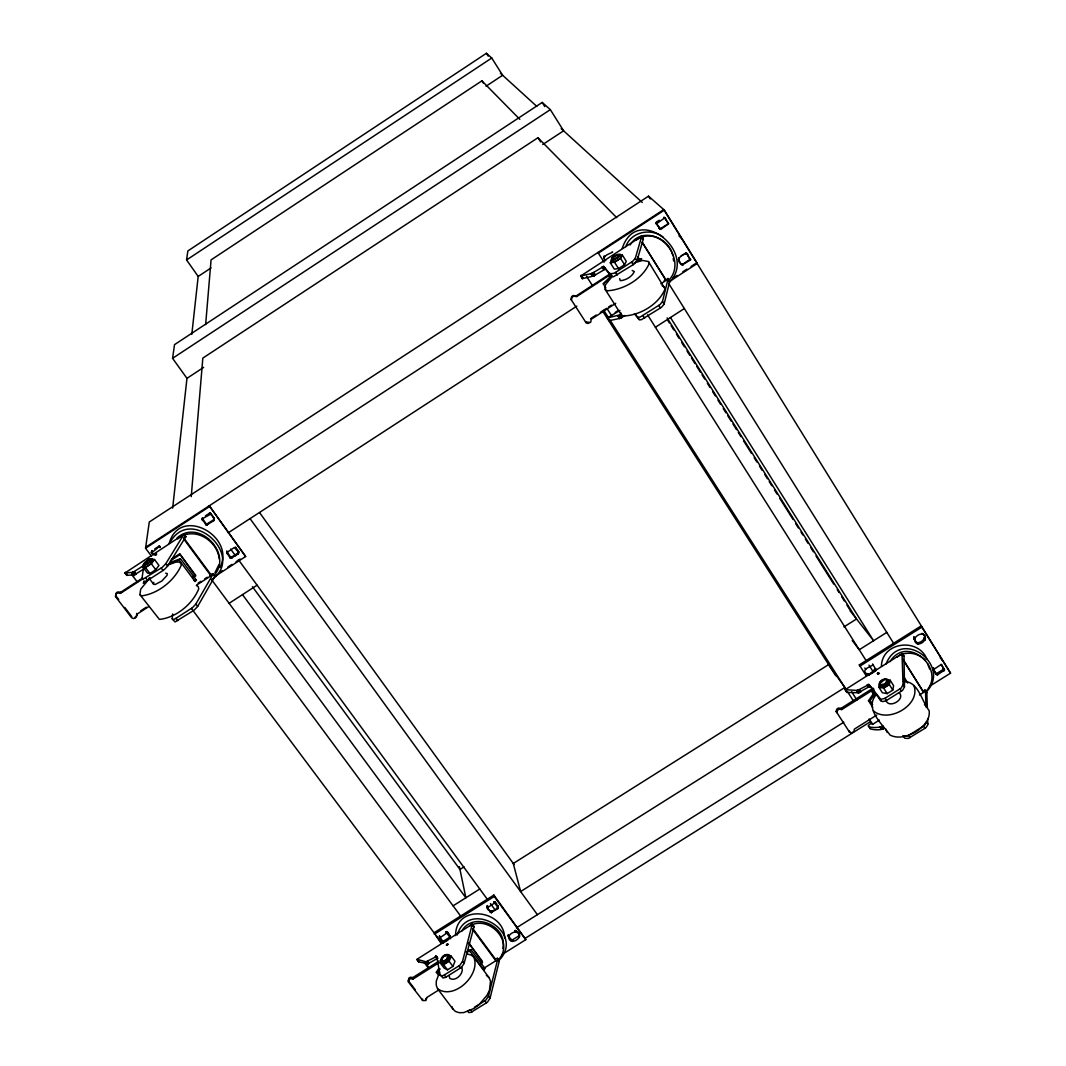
<?xml version="1.0" encoding="UTF-8"?>
<svg xmlns="http://www.w3.org/2000/svg" width="1066" height="1066" viewBox="0 0 1066 1066"><rect width="100%" height="100%" fill="white"/><g stroke="black" fill="none" stroke-linecap="round" stroke-linejoin="round"><path stroke-width="1.5" d="M245.633 556.519L209.282 505.777L245.633 556.519L215.412 576.133M439.965 974.537L441.071 975.816L443.336 975.563L458.793 965.969A4.61 2.199 -39.2 0 0 460.059 964.997L462.551 961.292L472.265 924.182L416.993 959.293L426.054 961.812L436.727 956.402L439.965 974.537L443.043 978.002L445.428 977.429L460.365 968.075A4.61 2.199 -39.2 0 0 461.645 967.115L464.123 963.398L474.037 926.714L473.091 926.367M876.798 715.033L854.319 729.157L853.959 731.569L851.254 732.888L849.535 732.169L836.13 711.435L836.757 709.263A2.905 2.598 -29.9 0 1 838.689 708.051L840.941 708.41L841.727 709.556L874.053 689.209M447.56 944.756C444.535 946.421 448.586 941.864 447.547 944.862M441.511 961.359L441.79 962.944C445.308 965.21 450.958 960.013 449.692 956.202L448.346 955.522M656.616 223.673L664.624 217.957L668.555 223.833L660.72 229.39L656.016 222.927M925.435 638.947C925.315 630.672 916.054 634.363 914.495 639.214C915.454 650.407 932.27 638.681 922.023 633.377L922.943 634.457M143.803 581.103L144.483 581.796L146.602 581.103L163.018 570.483A4.957 1.253 -36.5 0 0 164.417 569.484L167.602 566.166L185.817 536.664L185.018 536.784M887.139 680.508L884.887 683.932L880.569 684.652M933.643 670.621L936.414 673.659L943.263 669.421L943.517 668.182L941.118 664.238L944.449 670.128L937.787 674.618L936.081 674.165L933.723 669.448L940.545 664.931L942.064 665.344M238.144 553.907L238.344 552.028L234.387 547.484L226.725 552.601L229.87 557.531L231.335 558.198L238.144 553.907L238.651 551.695M238.398 553.694L238.544 551.349M238.624 553.241L238.611 551.522M879.85 684.958L880.143 686.504C883.394 689.049 890.257 685.118 888.911 680.987L887.432 680.188M235.466 548.084L235.479 547.085L238.358 551.015M172.652 613.923L172.186 618.8L175.051 621.944L193.159 610.791A4.93 1.359 -36.7 0 0 194.545 609.792L197.663 606.434L214.986 576.186L212.427 573.854L209.736 575.587M230.789 558.171C230.389 556.265 225.419 549.896 227.138 551.935M230.976 558.198L230.816 557.145M231.335 558.198L231.002 557.185M231.495 558.171L231.522 557.145L238.158 552.894M231.802 558.024L231.828 557.012M229.87 557.531L229.896 556.505M230.136 557.811L230.149 556.785M230.283 557.931L230.309 556.905M230.616 558.104L230.469 557.012M226.805 553.281L226.858 551.282M226.991 553.6L227.018 552.588M226.911 552.148L226.938 551.135M927.713 719.097L927.793 724.773L926.127 727.412A4.624 2.372 -30.1 0 1 924.875 728.358L908.379 738.418L904.914 738.312L902.929 735.58M196.73 585.021L210.961 575.787L211.015 574.761L183.592 537.704M213.773 520.621L214.199 518.076L210.535 513.292L214.159 519.049L213.773 520.621L206.751 524.965L202.353 519.968L202.673 518.609L210.482 514.252M213.973 518.716L214.013 517.743M214.026 520.395L214.199 518.076M214.253 519.942L214.306 518.436M210.642 514.345L210.695 513.386M210.801 514.465L210.841 513.492M211.055 514.731L211.108 513.772M209.322 514.265L209.376 513.306L205.418 515.891M209.789 514.118L209.682 513.186M209.962 514.118L210.015 513.159M210.135 514.145L210.189 513.172M210.322 514.185L210.362 513.226M902.702 656.043L904.008 656.176L904.501 686.824L902.702 690.155A4.664 2.292 -30.4 0 1 901.436 691.101L885.979 700.788L882.675 701.588L880.836 700.735L868.923 684.559L857.437 690.462L845.178 689.689L901.996 653.631L903.075 684.572L901.276 687.89A4.664 2.292 -30.4 0 1 900.01 688.849L884.553 698.523L880.769 699.269L868.923 684.559M209.189 514.372L209.242 513.399M206.751 524.965C205.738 523.206 201.128 516.69 202.673 518.609M206.924 524.952L206.977 523.966L213.826 519.648M207.097 524.912L207.15 523.939M207.404 524.765L207.457 523.792M205.445 524.259L205.511 523.286M205.871 524.672L205.765 523.566M206.031 524.765L206.084 523.792M206.204 524.858L206.258 523.872M206.378 524.912L206.444 523.939M200.848 582.356L200.901 581.33L198.169 583.102M202.3 519.795L202.42 517.996M202.527 520.288L202.513 517.863M192.919 577.852L195.478 576.186L195.558 575.16L179.701 553.827L171.466 559.197M502.792 948.513C508.109 926.154 473.317 910.484 461.631 931.258M435.941 956.242L437.5 958.321L428.079 963.784L418.671 961.852L418.658 961.012M498.368 907.859L494.624 902.969L487.349 907.806L491.106 912.563L498.115 908.419L497.795 905.514L498.208 908.299M519.515 936.734C518.929 929.099 510.547 932.03 508.562 936.854C509.748 947.581 526.524 936.068 516.41 930.964L516.77 932.417M191.24 496.623L202.833 358.096L537.957 137.727L616.721 217.664M205.645 324.557L211.068 259.891L481.899 80.843L519.822 119.325M455.608 935.615C455.289 903.302 504.418 909.325 504.671 938.28M195.478 576.186L179.701 553.827M656.843 224.38L656.083 223.474L660.12 228.83L667.369 224.353L667.849 222.701L665.051 218.077L663.665 217.437L664.451 217.957M686.744 253.335L689.849 259.411L682.853 264.195L680.961 263.635L682.293 264.888L690.555 259.851L686.424 253.162M172.652 508.136L186.963 378.337L172.572 358.323L174.518 344.651L542.181 102.443L550.336 109.638L563.608 130.812L542.754 144.51M191.8 334.391L198.183 276.44L186.577 259.957L187.856 250.95L486.402 53.3L491.746 58.017L502.632 75.26L486.029 86.239M160.047 547.524L160.167 546.512M151.665 551.642C149.24 554.547 156.809 549.363 158.994 546.205M159.887 547.404L159.167 546.178M159.38 547.204L159.514 546.192M159.554 547.244L159.687 546.245M158.434 547.431L158.687 546.325L158.567 547.338M876.132 669.981C875.679 665.517 871.988 674.991 867.951 673.872C864.779 672.446 871.082 677.123 868.563 673.685M151.572 552.828L151.678 551.309M151.625 553.001L151.772 551.988M151.945 551.655L152.211 550.549L152.078 551.575M916.254 642.531C919.025 643.784 924.315 640.36 924.449 637.361M151.532 556.225L145.549 548.23L149.28 521.994L648.528 196.171L664.371 210.122L697.311 263.435L669.475 281.504M142.631 578.931L120.485 593.362L117.953 592.949A3.105 2.878 2.8 0 0 115.967 594.255L115.528 596.587L131.611 617.734C134.649 620.225 137.847 616.561 136.688 613.443L136.808 615.428L135.089 617.254M881.422 666.21C881.875 642.105 917.679 637.295 926.727 658.695M882.928 726.053C878.517 728.584 861.101 727.958 871.841 723.174L872.534 724.414L879.41 720.096M120.485 593.362L120.658 592.31L142.631 577.999M115.528 596.587L116.141 593.202A3.105 2.878 2.8 0 1 118.126 591.896L120.658 592.31M845.471 689.076L846.924 692.394L858.29 692.753L868.83 686.93L870.616 686.944M882.555 681.134L879.756 682.906L878.904 687.277L882.368 692.74L887.165 693.62L892.788 690.075L893.601 685.678L890.15 680.215L885.353 679.375M892.788 690.075L889.337 684.599L890.15 680.215M142.578 566.259L143.737 566.246L141.978 578.665L142.657 579.371L161.193 568.045A4.97 1.253 -36.4 0 0 162.592 567.032L165.776 563.727L183.978 534.173L125.028 572.935L132.85 572.362L142.578 566.259L144.376 568.658L134.423 574.827L126.867 575.36L127.347 574.441M619.919 310.379L607.433 317.974L620.985 314.577M508.642 937.147L508.215 935.388L511.174 939.626L512.413 939.906L518.889 935.841L518.902 934.376M634.39 313.79L639.214 319.64L641.252 319.787L660.4 307.981A4.984 1.412 -32.2 0 0 661.773 306.981L664.118 304.09L669.768 281.171L668.928 281.171M634.736 313.591L637.761 317.215L640.133 317.055L658.775 305.382A4.984 1.412 -32.2 0 0 660.147 304.396L662.492 301.505L668.169 278.572L664.198 280.625M467.601 1011.248L468.747 1012.58L471.012 1012.367L486.389 1002.866A4.584 2.279 -39.5 0 0 487.642 1001.907L490.067 998.162L499.314 960.892L498.355 960.519M474.383 1007.317L484.83 1000.774A4.584 2.279 -39.5 0 0 486.096 999.815L488.508 996.084L497.782 958.987L496.689 958.561M610.272 273.989L614.456 273.109L631.525 262.063A5.024 1.306 -32.4 0 0 632.911 261.077L635.323 258.239L641.692 236.226L580.637 276.054L591.79 273.482L603.729 266.473L611.937 276.6L613.443 276.774L633.177 264.688A5.024 1.306 -32.3 0 0 634.563 263.702L636.975 260.864L643.358 238.891L642.358 239.011M612.204 251.843C615.375 252.242 598.999 255.534 605.675 260.69M687.517 254.054C682.067 252.802 673.939 260.81 682.293 264.888M619.666 278.626L620.305 280.691C625.875 280.305 631.991 276.72 634.323 271.577L632.191 270.484M218.73 565.047L214.919 572.788M153.757 582.329L153.531 584.141L155.143 584.541L161.819 581.037L167.056 575.347L167.255 573.561L165.616 573.188M611.697 260.89C612.124 264.901 623.97 257.146 619.786 255.627M169.201 543.447C179.541 505.124 236.226 536.171 219.996 567.498M149.147 559.104C129.639 575.214 163.218 555.826 148.52 559.33M149.347 558.944C154.663 558.491 142.378 567.792 144.483 562.661M144.456 565.566L144.296 566.672M877.638 673.552L878.624 673.619M879.024 673.459L878.637 672.673M450.545 938.2L446.854 933.043L439.605 938.013L443.563 942.597L443.616 941.091L450.105 937.001L450.119 935.535L450.145 938.653L449.879 937.201M622.251 248.391C637.028 202.62 698.963 252.402 669.315 282.45M625.822 246.632C630.939 231.602 651.246 227.751 663.185 237.158M457.207 935.002C468.507 897.998 525.751 932.15 499.434 959.946M441.897 959.16L440.311 962.998L444.136 968.101L447.467 969.833L452.917 966.409L455.009 961.265L451.185 956.162L447.853 954.47M440.311 962.998L443.629 964.717L449.079 961.279L451.185 956.162M924.382 638.347L925.301 639.427M885.993 664.105C900.89 626.675 953.35 665.824 925.608 692.607M872.694 707.291L868.497 700.695L874.373 692.314L871.322 690.928L873.827 694.859M582.849 277.76L582.303 278.652L593.416 276.054L605.368 269.032L611.937 276.6M611.484 260.557L610.298 262.782L614.309 269.125L618.547 268.605L624.556 264.701L626.288 261.33L622.291 254.974L619.466 255.36M439.552 972.512L436.287 981.026L436.26 985.29L437.566 988.755L452.877 1009.022L455.488 1011.474L459.18 1012.7L463.71 1012.593L473.97 1008.476L478.994 1004.745L487.029 995.258L489.494 990.181L490.533 981.053L489.054 977.642L473.957 957.361L471.305 955.096L467.614 954.043M610.298 262.782L614.522 262.236L620.545 258.318L622.291 254.974M870.003 727.465C866.991 730.143 888.298 731.476 882.661 726.212M487.109 906.833C487.415 913.922 497.502 910.804 497.955 905.807M172.186 618.8L172.905 619.559L175.024 618.906L191.36 608.38A4.93 1.359 -36.7 0 0 192.746 607.38L195.864 604.036L213.24 573.748L212.427 573.854M875.079 669.475L875.919 670.594M438.313 974.897L436.327 972.259L438.406 968.994M868.497 700.695L870.109 700.589L875.319 693.46M876.265 694.672C863.993 708.597 882.382 724.227 890.07 735.087C898.531 739.338 908.512 736.113 916.174 731.609C923.103 727.012 930.458 719.643 929.139 710.609C921.49 700.988 918.546 681.281 903.422 681.361M880.356 682.706L884.234 679.841M611.924 257.959C610.085 262.329 621.531 255.72 617.8 254.454M615.175 255.84L614.815 255.667M214.026 575.52C233.601 553.694 198.289 517.69 176.743 538.303M630.086 245.033C640.839 226.578 669.221 236.892 672.846 255.72M470.173 951.458L471.239 949.979L485.057 968.568L483.991 970.06L470.173 951.458L466.148 951.805M668.462 280.611C688.05 261.037 659.108 222.967 636.002 240.316M170.946 540.915C192.213 506.203 245.167 556.092 212.121 579.411M142.351 566.392L147.388 572.962L149.96 573.481L155.756 569.71L158.954 565.433L154.517 559.517L151.932 559.037M436.327 972.259L437.58 972.365L440.125 968.941M144.55 564.927L142.937 567.045L145.509 567.552L151.319 563.767L154.517 559.517M498.248 959.906C515.158 942.637 489.321 914.415 469.6 925.954M497.782 906.993L498.115 908.419M442.856 957.375L441.79 961.012M889.99 661.68C907.512 633.484 947.674 670.008 925.435 691.901M426.533 998.149L425.68 998.989M605.861 287.9L603.289 283.862L610.591 276.387L608.073 276.107M155.196 555L155.942 554.333M145.029 581.157L143.23 583.089L144.336 582.875M611.524 277.213L605.595 284.569L604.688 287.487L605.275 289.606L621.265 314.723L623.383 316.002C639.986 315.429 658.655 304.556 665.077 288.953L648.434 261.556L642.705 260.437L634.163 262.862M612.537 257.319C605.288 269.112 631.472 247.672 614.456 256.346M179.608 554.84L170.613 560.703L170.427 562.422L180.434 558.691L196.397 580.17L195.078 581.516L179.101 560.023L168.295 564.327M877.518 673.392L878.344 672.886M878.597 673.712L878.144 673.126L877.678 674.178M878.904 673.632L877.878 674.178M179.101 560.023L180.434 558.691M150.026 577.772L140.685 589.205L139.912 594.655L159.42 619.413C176.13 617.667 192.466 604.275 198.756 588.845L198.223 586.606L196.331 585.447M446.867 944.516L448 944.183L446.454 945.222M144.723 562.488L148.001 559.783M146.149 561.622C140.086 567.512 152.425 562.635 150.852 559.117M612.297 276.054L603.289 283.862M612.071 257.852L614.482 255.84M614.336 255.947C612.031 257.039 616.894 253.881 614.709 256.027M615.242 255.92C602.743 266.127 626.808 253.828 616.428 255.4M177.742 538.903L181.18 536.251M443.603 956.642L447.493 955.416M896.999 657.216C905.42 650.447 918.439 652.752 925.501 660.48M613.083 256.999L617.88 254.388M614.842 256.24L615.388 255.773L614.069 256.44M147.015 560.916L149.653 559.344M186.577 259.957L491.746 58.017M198.183 276.44L211.055 267.939M172.572 358.323L550.336 109.638M186.963 378.337L203.646 367.37M145.696 547.231L663.758 209.589L950.539 673.139L929.592 686.277M145.549 548.23L209.229 506.736M664.371 210.122L598.439 253.095L597.933 252.495L604.089 262.196M154.757 548.897L157.302 547.244M656.629 221.955L659.268 220.236M615.708 303.33L591.124 319.334L590.831 322.065L587.926 323.504L586.02 322.652L570.963 299.333L571.549 296.868A3.131 3.011 -37.1 0 1 573.601 295.522L576.08 296.002L610.818 273.362M570.963 299.333L571.416 299.986L572.016 297.521A3.131 3.011 -37 0 1 574.068 296.175L576.546 296.654L610.791 274.335M228.191 532.827L576.813 306.142M140.792 610.778L146.269 607.22M192.813 576.946L195.558 575.16M590.631 318.654L596.16 315.056M600.318 312.351L605.861 308.74M608.633 306.941L611.404 305.142M136.528 614.522L148.947 606.447M681.374 255.893L683.999 254.188M204.685 578.865L207.217 577.226M615.242 312.405L618.014 310.606M660.88 283.796L666.117 280.385L642.118 242.009M219.569 572.429L222.314 570.643M227.804 567.085L231.922 564.407M236.039 561.742L240.156 559.064M673.032 278.159L677.203 275.454M682.76 271.843L686.93 269.138M691.101 266.433L695.272 263.728M609.299 319.92L607.7 317.415L609.259 320.613L620.052 318.374L625.062 315.509M229.097 603.316L257.093 585.181M655.417 327.262L684.345 308.54M464.043 866.911L459.979 869.47L252.442 586.713M843.979 626.901L856.518 618.986L667.129 317.908M453.09 905.833L479.78 889.004M886.779 632.404L859.249 649.754L852.227 640.493M441.071 943.303L434.035 932.777L493.891 895.067L525.791 939.652L502.273 954.416M866.312 675.951L859.303 664.891L921.117 625.955L950.539 673.139M434.288 934.229L494.224 896.479L493.891 895.067M922.037 627.021L860.129 666.01L859.303 664.891M868.31 674.898C857.437 669.088 875.479 665.624 872.761 664.398L876.132 669.808M445.361 941.664L447.76 940.159M870.642 674.032L874.347 671.7M439.219 989.688L426.973 997.376L425.92 1000.494L422.882 1000.628L408.411 981.986L408.678 978.428A2.865 2.518 -12.7 0 1 410.557 977.255L412.848 977.562L439.232 960.946M840.941 708.41L873.134 688.143M408.411 981.986L408.891 979.92A2.865 2.518 -12.7 0 1 410.77 978.735L413.062 979.054L438.992 962.718M878.904 687.277L883.701 688.143L889.337 684.599M479.633 964.277L482.445 962.505L482.138 961.039L468.414 942.571L482.445 962.505M516.424 927.846L843.766 722.228M525.205 938.333L870.629 721.562M483.551 968.461L495.837 960.746L495.517 959.293L472.744 928.526M919.438 694.992L923.662 692.34L903.035 659.361M903.502 736.1L908.099 735.727L923.476 726.133A4.624 2.372 -30.1 0 0 924.715 725.173L926.474 721.815L927.873 724.041M923.982 690.462L925.488 690.648L926.008 707.051M589.405 322.358L585.54 321.959L586.02 322.652M156.076 554.36L156.715 554.093L155.569 555.159M168.082 564.953L175.837 562.102L178.915 562.048L180.767 563.128L181.247 565.3C174.491 580.57 158.314 593.695 141.645 595.867L139.912 594.655M469.959 1010.062L468.467 1010.568M635.563 261.77L641.679 258.678L638.494 259.664M182.566 535.732C198.556 528.536 217.651 542.394 219.316 559.05M156.222 554.293L155.449 555.199M642.851 238.811L641.092 236.292M443.616 941.091L442.137 940.545L439.352 936.401M667.676 278.532L669.621 281.024M925.861 692.42L926.834 692.713L927.327 707.558M194.025 580.597L196.397 580.17M878.557 672.846L877.291 673.392L877.838 673.979M490.946 911.15L491.439 912.563M152.118 559.703C155.09 561.635 147.508 566.806 144.67 566.899M212.987 573.628L214.986 576.186M497.302 958.347L499.314 960.892M468.587 949.806L471.239 949.979M903.542 655.856L902.156 653.645M441.964 961.039C444.828 961.692 448.546 958.374 447.667 955.429M442.803 941.051L443.403 942.597M511.6 939.879L512.12 941.385M668.036 278.493L669.768 281.171M494.944 903.022L494.771 901.663M849.829 731.596L848.736 730.996L849.535 732.169M841.727 709.556L839.475 709.196A2.918 2.598 -29.9 0 0 837.543 710.409L836.917 712.594L836.13 711.435M661.999 285.661L664.265 286.834M605.275 289.606L607.354 290.791C623.956 289.752 642.332 279.012 649.194 263.595L648.434 261.556M422.642 999.122L422.336 1000.294M887.139 680.348L884.927 679.308L882.115 680.295L880.116 682.333L880.329 684.625M924.475 704.666L927.487 707.198M880.09 684.252L882.302 685.291L885.113 684.305L887.125 682.253L886.899 679.975M899.424 693.033C905.261 699.203 889.963 708.437 886.312 701.255M486.349 975.323L489.054 977.642M461.032 966.969L461.924 967.755C464.096 973.711 455.209 982.146 449.692 978.295L449.239 975.71M664.345 217.491L665.664 218.637M873.4 710.822C888.271 723.801 921.264 704.853 913.855 685.425M664.011 217.411L664.798 217.984M667.676 222.341L668.462 223.247M667.929 223.074L668.555 223.833M500.407 73.234L536.811 106.4M561.182 128.6L642.265 202.473M678.975 235.932L681.401 238.144M656.843 222.834L656.243 222.274L656.749 222.981M686.264 253.108L687.757 254.348M685.918 253.082L686.731 253.681M437.566 988.755C453.889 1000.508 480.713 975.11 473.957 957.361M658.881 228.071L660.36 229.337M686.384 253.708L685.318 253.335L686.078 253.841M659.121 228.377L660.027 229.19M689.889 258.305L690.581 259.105M689.968 258.878L690.595 259.664M679.375 258.199L678.602 257.679L679.229 258.292M678.989 260.051L678.349 259.438L680.095 262.236M682.187 264.395L683 264.994M681.84 264.328L682.64 264.981M666.117 280.385L642.412 242.795M604.715 256.719L604.195 256.12L604.569 256.799M604.342 257.039L603.809 256.426L604.249 257.186M603.649 257.626L604.342 258.572M924.302 637.055L925.221 638.134M924.488 638.041L925.368 639.28M924.302 638.494L925.221 639.573M924.195 638.614L925.115 639.707M940.212 657.789L942.344 660.307M923.956 638.827L924.875 639.906M943.37 667.876L944.516 669.635M943.57 668.675L944.449 670.128M943.45 669.155L944.303 670.407M943.263 669.421L944.21 670.541M943.024 669.635L943.956 670.741M915.081 638.028L914.042 637.015L914.948 638.094M913.815 637.228L914.721 638.307M913.722 637.361L914.561 638.574M917.759 642.718L918.665 643.811M914.655 639.667L913.749 638.587L917.573 643.891M917.306 642.891L918.372 643.944M916.827 642.865L918.053 643.984M125.028 572.935L126.867 575.36M933.31 667.782L934.242 668.902M933.176 667.862L934.109 668.968M932.95 668.062L933.789 669.301M936.854 673.499L937.787 674.618M932.883 669.408L933.816 670.527M936.414 673.659L937.494 674.751M936.081 673.659L937.174 674.791M935.148 673.046L936.854 674.751M923.662 692.34L903.035 659.654M417.046 959.693L418.671 961.852M849.948 610.618L873.574 640.719L670.474 317.521M872.548 664.145L873.4 665.251M875.279 668.862L876.065 670.301M874.973 669.595L875.586 670.927L874.733 669.808M116.714 596.853L118.712 599.492M124.735 607.407L131.758 616.641M408.198 980.493L415.154 989.648M437.58 972.365L439.565 975.004M134.369 571.576L136.168 573.974M427.799 961.186L429.358 963.251M134.089 571.736L135.902 574.134M427.546 961.319L429.092 963.398M133.836 571.896L135.635 574.281M427.279 961.439L428.838 963.517M133.57 572.029L135.369 574.414M427.026 961.559L428.585 963.624M133.317 572.149L135.115 574.547M426.773 961.639L428.332 963.717M133.077 572.269L134.876 574.654M426.52 961.719L428.079 963.784M132.85 572.362L134.649 574.747M426.28 961.772L427.839 963.837M132.624 572.442L134.423 574.827M426.054 961.812L427.613 963.877M132.224 572.549L134.223 574.894M425.6 961.825L427.386 963.891M132.037 572.589L133.836 574.974M425.401 961.812L426.96 963.877M131.771 573.415L133.743 576.04M426.054 963.784L428.066 966.436M131.611 574.441L137.554 582.329M424.295 962.598L428.292 967.901M125.268 572.375L127.067 574.747M125.162 572.509L126.961 574.894M125.095 572.642L126.814 575.227M416.979 959.44L418.552 961.639M145.509 567.552L149.96 573.481M443.629 964.717L447.467 969.833M436.127 956.229L437.86 958.294M142.977 566.086L144.776 568.471M142.777 566.166L144.576 568.564M435.741 956.295L437.3 958.374M435.528 956.375L437.087 958.441M435.314 956.468L436.873 958.547M149 578.118L153.531 584.141M145.815 578.038L147.654 580.477M176.09 618.28L177.902 620.692M444.349 975.03L445.934 977.136M470.479 1009.768L472.038 1011.847M864.793 668.022L865.765 669.075M868.27 673.819L869.11 674.951M161.193 568.045L163.018 570.483M191.36 608.38L433.995 932.71M435.967 935.362L440.951 942.024M458.793 965.969L460.365 968.075M484.83 1000.774L486.389 1002.866M151.319 563.767L155.756 569.71M449.079 961.279L452.917 966.409M868.11 673.859L868.95 674.978M867.631 673.819L868.79 674.991M447.56 932.11L449.266 934.389M165.776 563.727L167.602 566.166M195.864 604.036L197.663 606.434M462.551 961.292L464.123 963.398M488.508 996.084L490.067 998.162M151.945 552.308L153.917 554.933M183.512 538.676L210.961 575.787M473.011 929.898L495.837 960.746M211.334 579.318L460.898 916.387M183.912 534.159L185.817 536.731M472.265 924.182L474.037 926.594M497.542 958.387L499.314 960.772M183.685 534.186L185.79 536.824M212.867 573.655L214.959 576.293M472.011 924.155L474.037 926.714M212.587 573.761L214.479 576.066M471.718 924.222L473.411 926.247M497.156 958.361L498.661 960.413M242.502 594.628L465.869 897.785L459.393 866.645M230.602 549.043L235.546 555.772M238.451 559.757L487.548 899.597M490.453 903.568L495.304 910.191M494.224 896.479L525.791 939.652M495.277 902.076L496.956 904.368M250.044 518.622L537.384 914.681M259.678 512.746L514.039 864.539M603.862 310.419L608.34 317.428M610.138 320.24L846.018 689.342M847.803 692.154L853.466 701.002M581.05 275.361L582.676 277.906M580.917 275.508L582.542 278.039M845.351 689.222L846.75 691.421M580.797 275.641L582.329 278.306M845.258 689.382L846.604 691.727M580.65 275.867L582.476 278.706M607.447 317.788L609.259 320.613M845.178 689.689L846.924 692.394M868.337 725.919L870.083 728.624M602.743 311.285L835.771 675.777M593.775 272.47L595.414 275.028M620.705 314.75L622.317 317.282M859.409 689.702L860.822 691.914M593.495 272.643L595.121 275.201M620.412 314.923L622.024 317.455M859.129 689.849L860.542 692.061M882.382 726.359L883.781 728.544M593.202 272.803L594.841 275.374M620.132 315.083L621.731 317.615M858.85 689.982L860.262 692.194M882.102 726.492L883.501 728.678M592.909 272.963L594.548 275.521M619.839 315.243L621.451 317.775M858.57 690.115L859.982 692.327M881.822 726.626L883.208 728.798M592.629 273.109L594.255 275.668M619.546 315.389L621.158 317.908M858.29 690.222L859.689 692.434M881.542 726.732L882.928 728.904M592.336 273.242L593.975 275.814M619.266 315.523L620.878 318.041M857.997 690.315L859.409 692.527M881.249 726.812L882.648 728.997M592.056 273.376L593.695 275.934M618.986 315.643L620.599 318.161M857.717 690.395L859.129 692.607M880.969 726.892L882.355 729.077M591.79 273.482L593.416 276.054M618.706 315.749L620.319 318.281M857.437 690.462L858.85 692.673M880.689 726.959L882.075 729.131M591.523 273.589L593.149 276.147M618.44 315.842L620.052 318.374M857.157 690.515L858.57 692.727M880.409 726.999L881.795 729.184M591.257 273.682L592.896 276.241M618.187 315.922L619.786 318.454M856.891 690.541L858.29 692.753M880.13 727.025L881.529 729.211M591.017 273.749L592.643 276.321M617.934 316.002L619.546 318.521M856.624 690.555L858.037 692.767M879.863 727.039L881.262 729.224M586.5 276.294L592.576 285.808M606.82 308.261L611.671 315.723M851.654 691.701L856.931 700.109M869.057 718.964L872.534 724.414M603.729 266.473L605.595 269.085M603.583 266.473L605.208 269.045M868.75 684.505L870.162 686.731M603.209 266.553L605.035 269.072M868.35 684.492L869.963 686.704M602.996 266.633L604.622 269.192M868.124 684.505L869.523 686.731M602.77 266.713L604.409 269.285M867.884 684.559L869.296 686.77M602.543 266.82L604.169 269.392M867.657 684.625L869.057 686.837M602.303 266.94L603.929 269.511M867.418 684.718L868.83 686.93M602.063 267.086L603.689 269.645M867.191 684.825L868.59 687.05M481.899 80.843L483.351 83.135M870.109 700.589L872.628 704.546M614.522 262.236L618.547 268.605M883.701 688.143L887.165 693.62M647.555 314.816L866.352 660.987M868.99 665.171L873.44 672.22M615.602 272.43L617.254 275.055M642.945 315.643L644.584 318.228M885.086 698.217L886.512 700.469M908.632 735.42L910.044 737.645M637.588 317.068L639.214 319.64M879.41 698.483L880.836 700.735M620.545 258.318L624.556 264.701M486.402 53.3L488.175 56.112M537.957 137.727L540.622 141.938M542.181 102.443L544.766 106.573M905.287 681.747L903.635 679.095L904.448 677.749L907.779 683.053M637.774 256.759L639.467 259.451M638.054 257.506L639.747 260.197M635.323 258.239L636.975 260.864M662.492 301.505L664.118 304.09M903.075 684.572L904.501 686.824M631.525 262.063L633.177 264.688M658.775 305.382L660.4 307.981M900.01 688.849L901.436 691.101M923.476 726.133L924.875 728.358M667.609 320.08L669.368 322.891M671.14 325.703L673.792 329.914M676.444 334.124L679.095 338.335M681.734 342.559L684.385 346.77M687.037 350.98L689.689 355.191M691.461 358.003L694.992 363.613M696.764 366.424L700.295 372.034M702.054 374.846L704.706 379.056M707.358 383.28L710.009 387.491M712.661 391.702L715.313 395.912M717.964 400.123L720.616 404.334M723.268 408.545L725.919 412.755M727.678 415.567L731.209 421.19M732.982 424.001L736.513 429.611M738.285 432.423L740.937 436.634M743.588 440.844L751.53 453.476M754.182 457.7L756.833 461.911M759.485 466.122L762.137 470.333M764.788 474.543L767.44 478.754M769.199 481.565L771.851 485.776M774.502 489.987L777.154 494.198M779.806 498.422L793.064 519.475M795.702 523.686L798.354 527.91M801.006 532.121L802.778 534.919M805.43 539.143L808.081 543.354M810.733 547.564L813.371 551.775M816.023 555.986L833.692 584.075M837.236 589.685L838.995 592.496M841.647 596.707L844.299 600.918M846.95 605.128L849.602 609.352M668.702 283.529L893.828 643.677M641.612 236.199L643.358 238.891M902.409 653.711L904.008 656.176M925.248 690.275L926.834 692.713M641.399 236.212L643.118 238.757M924.995 690.195L926.501 692.407M924.835 690.182L926.194 692.367M648.528 196.171L650.247 198.929M885.673 728.997L887.178 732.462M927.567 663.612L929.712 669.088M451.971 1006.677L452.877 1009.022M620.625 312.511L621.265 314.723M519.115 935.442L519.342 937.174M518.889 935.841L519.022 937.494M515.917 930.551L516.544 932.177M515.611 930.458L516.117 931.951M515.144 930.485L515.811 931.897M514.865 930.591L515.211 932.044M514.731 930.685L515.091 932.124M512.693 939.786L513.052 941.238M512.253 939.946L512.759 941.371M511.92 939.946L512.44 941.411M511.307 939.719L511.8 941.265M511.174 939.626L511.52 941.078M510.947 939.373L511.294 940.838M508.415 934.695L508.629 936.414M508.242 935.095L508.788 937.427M497.542 907.193L497.875 908.618M494.917 901.743L495.61 903.488M493.705 901.689L493.918 903.195M491.546 910.964L491.879 912.403M491.266 911.097L491.599 912.523M490.786 911.137L491.279 912.576M490.293 910.99L490.946 912.536M490.014 910.804L490.48 912.336M489.787 910.564L490.107 911.99M487.588 905.554L487.908 906.979M487.149 905.953L487.482 907.379M487.095 906.087L487.588 908.538M450.198 936.881L450.385 938.466M447.334 931.871L447.827 933.563M447.054 931.697L447.467 933.23M446.587 931.591L447.174 933.096M446.268 931.617L446.694 933.056M445.988 931.737L446.254 933.19M443.909 940.958L444.162 942.424M443.296 941.131L443.723 942.584M442.656 940.985L442.91 942.451M442.51 940.905L442.763 942.371M442.137 940.545L442.63 942.264M439.552 935.868L439.805 937.32M439.472 935.988L439.845 938.6M673.246 258.372L673.659 261.01M412.848 977.562L413.062 979.054M448.146 956.322L446.121 960.16L442.217 961.385C439.485 958.734 444.255 954.243 447.227 955.069L448.146 956.322M449.106 955.736C449.146 959.347 444.362 963.944 440.898 961.772C439.672 957.961 445.282 952.804 448.813 955.029L449.106 955.736M888.431 680.428C888.324 684.319 882.581 687.623 879.343 685.238C878.051 681.121 884.86 677.203 888.111 679.722L888.431 680.428M828.628 664.598L513.279 863.487L520.621 891.562L844.832 687.49L828.628 664.598"/></g></svg>
